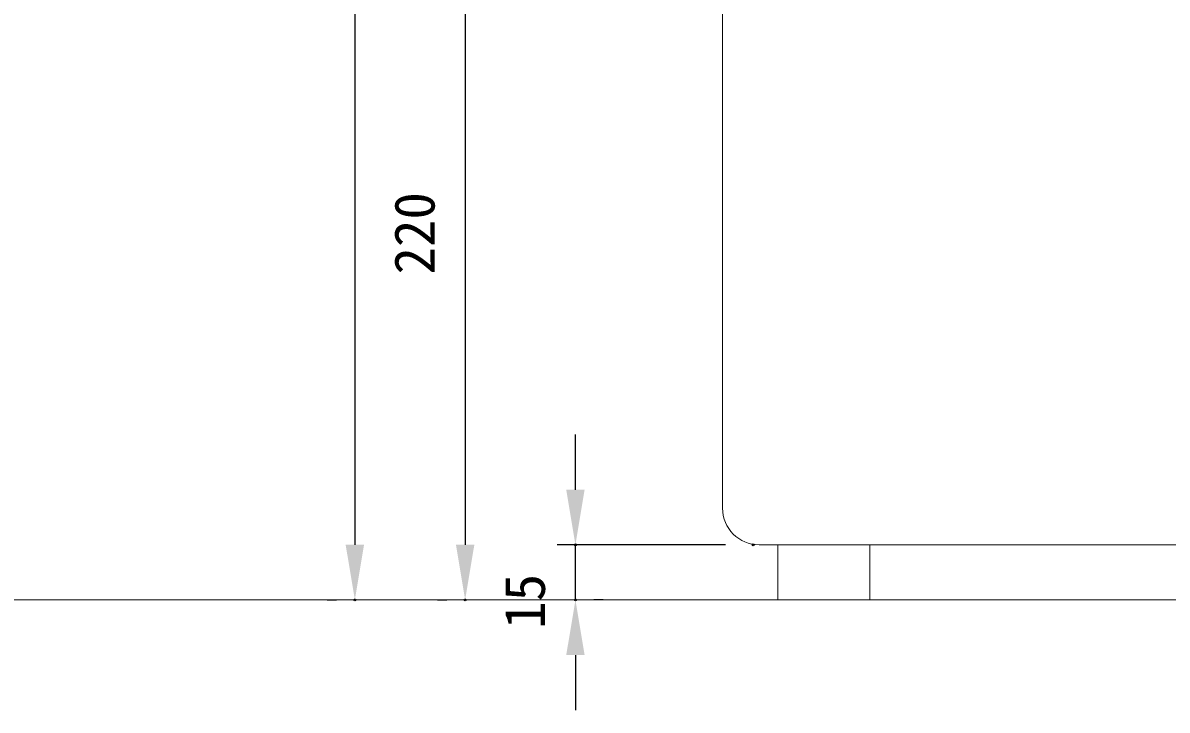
# Model space of a CAD drawing. Units: millimetres, scale not verified. Extents: x -1055 to 203, y -143 to 143.
# Drawn here: x -4.1 to 58.2, y -100 to -62.6 of the extents above; entities that cross this region are included whole.
import ezdxf
from ezdxf.enums import TextEntityAlignment as Align

# ---------------------------------------------------------------- set-up
doc = ezdxf.new("R2010")
doc.units = ezdxf.units.MM
doc.header["$LTSCALE"] = 0.5
doc.header["$PDMODE"] = 32
doc.header["$PDSIZE"] = 0.1
doc.layers.add('0-1_DIMENSION_LINES$02_DIMENSI', color=7, linetype='Continuous', lineweight=25)
doc.layers.add('0-8_DIMENSION_LINES$03_LINES', color=7, linetype='Continuous', lineweight=18)
doc.layers.add('0-2_DEFPOINTS', color=7, linetype='Continuous')
doc.styles.add('ＭＳ ゴシック', font='')
doc.styles.get('ＭＳ ゴシック').set_extended_font_data('MS Gothic')

# ---------------------------------------------------------------- blocks, each defined once
blk = doc.blocks.new('D1')
at = {"layer": '0-1_DIMENSION_LINES$02_DIMENSI'}
for p, q in [((933, 840), (898, 840)), ((900, 834), (900, 758)), ((897, 752), (898, 752))]:
    blk.add_line(p, q, dxfattribs=at)
for points in [[(901, 834), (899, 834), (900, 840)], [(899, 758), (901, 758), (900, 752)]]:
    blk.add_solid(points, dxfattribs=at)
at = {"layer": '0-2_DEFPOINTS'}
for p in [(936, 840), (900, 752)]:
    blk.add_point(p, dxfattribs=at)
at = {"layer": '0-1_DIMENSION_LINES$02_DIMENSI', "style": 'ＭＳ ゴシック'}
blk.add_text('220', height=4.399, rotation=90, dxfattribs=at).set_placement((898, 787.429), align=Align.BOTTOM_LEFT)
blk = doc.blocks.new('D2')
at = {"layer": '0-1_DIMENSION_LINES$02_DIMENSI'}
for p, q in [((912, 764), (912, 769.999)), ((928.343, 758), (910, 758)), ((912, 752), (912, 758)), ((915, 752), (914, 752)), ((912, 746), (912, 740.001))]:
    blk.add_line(p, q, dxfattribs=at)
for points in [[(911, 764), (913, 764), (912, 758)], [(913, 746), (911, 746), (912, 752)]]:
    blk.add_solid(points, dxfattribs=at)
at = {"layer": '0-2_DEFPOINTS'}
for p in [(912, 758), (931.343, 758), (912, 752)]:
    blk.add_point(p, dxfattribs=at)
at = {"layer": '0-1_DIMENSION_LINES$02_DIMENSI', "style": 'ＭＳ ゴシック'}
blk.add_text('15', height=4.399, rotation=90, dxfattribs=at).set_placement((910, 748.857), align=Align.BOTTOM_LEFT)
blk = doc.blocks.new('D15')
at = {"layer": '0-1_DIMENSION_LINES$02_DIMENSI'}
for p, q in [((888, 934), (888, 758)), ((885, 752), (886, 752))]:
    blk.add_line(p, q, dxfattribs=at)
blk.add_solid([(887, 758), (889, 758), (888, 752)], dxfattribs=at)
at = {"layer": '0-2_DEFPOINTS'}
blk.add_point((888, 752), dxfattribs=at)

msp = doc.modelspace()

# ---------------------------------------------------------------- linework, layer by layer
at = {"layer": '0-8_DIMENSION_LINES$03_LINES'}
msp.add_line((-166, -94), (164, -94), dxfattribs=at)
for points in [[(34, -89), (34, -88.8413), (34, -68.3487), (34, -65.1107), (34, -63.5565), (34, -59.714), (34, -54.3173), (34, -54)], [(94.9, -91), (36.6, -91), (36, -91)]]:
    msp.add_lwpolyline(points, dxfattribs=at)
msp.add_lwpolyline([(37.0146, -91), (42.0146, -91), (42.0146, -94), (37.0146, -94)], close=True, dxfattribs=at)
msp.add_arc((36, -89), 2, 180, 270, dxfattribs=at)

# ---------------------------------------------------------------- block references
at = {"layer": '0-1_DIMENSION_LINES$02_DIMENSI', "xscale": 0.5, "yscale": 0.5}
for name in ['D15', 'D1', 'D2']:
    msp.add_blockref(name, (-430, -470), dxfattribs=at)

doc.saveas('drawing.dxf')
